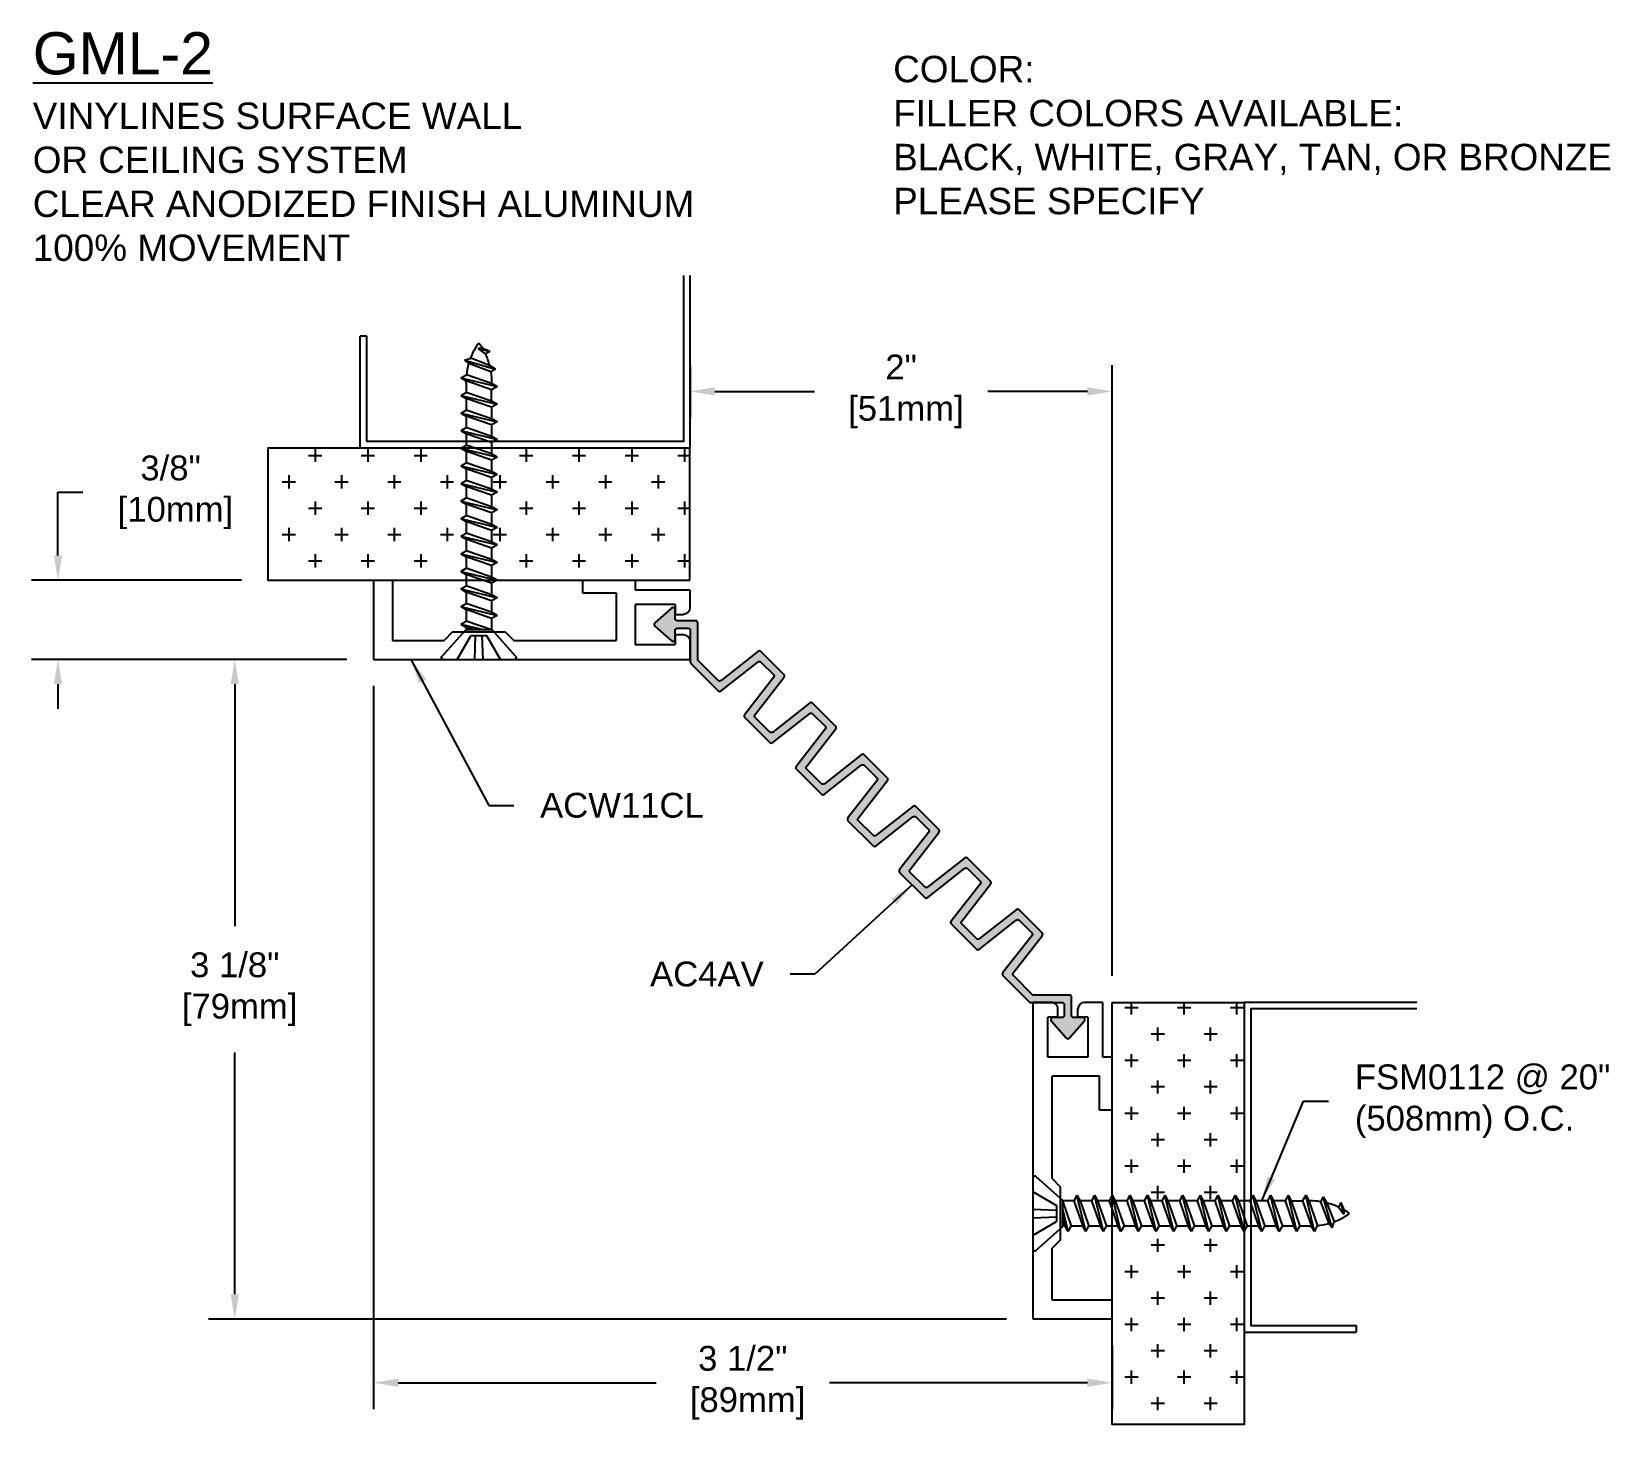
# Model space of a CAD drawing. Header units: inches. Extents: x 2.67 to 10.15, y 0.71 to 7.38.
import ezdxf

# ---------------------------------------------------------------- set-up
doc = ezdxf.new("R2010")
doc.units = ezdxf.units.IN
doc.header["$MEASUREMENT"] = 0
for name, color, linetype in [('Anchors', 4, 'Continuous'), ('Conditions', 1, 'Continuous'), ('Dimensions', 3, 'Continuous'), ('Fillers', 2, 'Continuous'), ('Metals', 7, 'Continuous'), ('Text', 2, 'Continuous')]:
    doc.layers.add(name, color=color, linetype=linetype)
doc.styles.add('ARIAL', font='arial.ttf')
doc.dimstyles.new('ARIAL', dxfattribs={"dimtxt": 0.1175, "dimasz": 0.1175, "dimexe": 0.125, "dimexo": 0.125, "dimgap": 0.125, "dimtad": 0, "dimtih": 1, "dimtoh": 1, "dimdec": 4, "dimzin": 0, "dimdsep": 46, "dimlunit": 4, "dimtxsty": 'ARIAL', "dimcen": 0.09, "dimadec": 0, "dimazin": 0, "dimtfac": 1, "dimtdec": 4, "dimtofl": 0, "dimtmove": 0, "dimatfit": 3, "dimfxl": 0, "dimfrac": 2, "dimtolj": 1, "dimtzin": 0, "dimarcsym": 0})

# ---------------------------------------------------------------- blocks, each defined once
blk = doc.blocks.new('*D0')
at = {"layer": 'Defpoints', "color": 0}
for p in [(5.7897, 5.9258), (7.7897, 5.6777), (7.7897, 2.7835)]:
    blk.add_point(p, dxfattribs=at)
at = {"layer": 'Dimensions', "color": 0, "lineweight": -2}
for p, q in [((5.7897, 5.8008), (5.7897, 5.5527)), ((7.7897, 2.9085), (7.7897, 5.8027)), ((5.9072, 5.6777), (6.3791, 5.6777)), ((7.6722, 5.6777), (7.2002, 5.6777))]:
    blk.add_line(p, q, dxfattribs=at)
at = {"layer": 'Dimensions', "color": 0}
for points in [[(5.9072, 5.6972), (5.9072, 5.6581), (5.7897, 5.6777)], [(7.6722, 5.6972), (7.6722, 5.6581), (7.7897, 5.6777)]]:
    blk.add_solid(points, dxfattribs=at)
at = {"layer": 'Dimensions', "color": 0, "insert": (6.7897, 5.6777), "char_height": 0.1175, "attachment_point": 5, "style": 'ARIAL'}
blk.add_mtext('\\A1;2"\\P [51mm]', dxfattribs=at)
blk = doc.blocks.new('*D1')
at = {"layer": 'Defpoints', "color": 0}
for p in [(3.7897, 4.7835), (2.7956, 4.4085), (4.2897, 4.4085)]:
    blk.add_point(p, dxfattribs=at)
at = {"layer": 'Dimensions', "color": 0, "lineweight": -2}
for p, q in [((2.7956, 4.901), (2.7956, 5.1997)), ((2.7956, 5.1997), (2.9131, 5.1997)), ((3.6647, 4.7835), (2.6706, 4.7835)), ((4.1647, 4.4085), (2.6706, 4.4085)), ((2.7956, 4.291), (2.7956, 4.1735))]:
    blk.add_line(p, q, dxfattribs=at)
at = {"layer": 'Dimensions', "color": 0}
for points in [[(2.776, 4.901), (2.8151, 4.901), (2.7956, 4.7835)], [(2.776, 4.291), (2.8151, 4.291), (2.7956, 4.4085)]]:
    blk.add_solid(points, dxfattribs=at)
at = {"layer": 'Dimensions', "color": 0, "insert": (3.3292, 5.1997), "char_height": 0.1175, "attachment_point": 5, "style": 'ARIAL'}
blk.add_mtext('\\A1;3/8"\\P [10mm]', dxfattribs=at)
blk = doc.blocks.new('MTLSTD')
at = {"layer": 'Conditions'}
for points in [[(5.1822, 3.5231), (5.1822, 4.3412), (3.6197, 4.3412), (3.6197, 3.8099)], [(5.1509, 3.5231), (5.1509, 4.3099), (3.6509, 4.3099), (3.6509, 3.8099)], [(3.6509, 3.8099), (3.6197, 3.8099)]]:
    blk.add_lwpolyline(points, dxfattribs=at)
blk = doc.blocks.new('acw11')
for p, q in [((-1.5, 0), (0, 0)), ((-1.5, -0.375), (-1.5, 0)), ((0, -0.0865), (0, 0)), ((-0.26, -0.26), (-0.26, -0.07)), ((-0.26, -0.07), (-0.07, -0.07)), ((-0.07, -0.1175), (-0.07, -0.07)), ((-1.41, -0.09), (-1.165, -0.09)), ((-1.41, -0.375), (-1.41, -0.09)), ((-1.125, -0.13), (-1.165, -0.09)), ((-1.125, -0.13), (-0.875, -0.13)), ((-0.875, -0.13), (-0.835, -0.09)), ((-0.835, -0.09), (-0.35, -0.09)), ((-0.35, -0.315), (-0.35, -0.09)), ((-0.07, -0.1175), (-0.031, -0.1175)), ((-0.07, -0.26), (-0.07, -0.2125)), ((-0.07, -0.2125), (-0.031, -0.2125)), ((-0.07, -0.26), (-0.26, -0.26)), ((0, -0.33), (0, -0.2435)), ((-0.51, -0.315), (-0.35, -0.315)), ((-0.51, -0.375), (-0.51, -0.315)), ((-0.26, -0.33), (0, -0.33)), ((-0.26, -0.375), (-0.26, -0.33)), ((-1.5, -0.375), (-1.41, -0.375)), ((-0.51, -0.375), (-0.26, -0.375))]:
    blk.add_line(p, q)
for centre, start, end in [((-0.031, -0.0865), 270, 0), ((-0.031, -0.2435), 0, 90)]:
    blk.add_arc(centre, 0.031, start, end)
blk = doc.blocks.new('*D4')
at = {"layer": 'Defpoints', "color": 0}
for p in [(4.2897, 4.4085), (7.7897, 1.2835), (7.7897, 0.9818)]:
    blk.add_point(p, dxfattribs=at)
at = {"layer": 'Dimensions', "color": 0, "lineweight": -2}
for p, q in [((4.2897, 4.2835), (4.2897, 0.8568)), ((7.7897, 1.1585), (7.7897, 0.8568)), ((4.4072, 0.9818), (5.6291, 0.9818)), ((7.6722, 0.9818), (6.4502, 0.9818))]:
    blk.add_line(p, q, dxfattribs=at)
at = {"layer": 'Dimensions', "color": 0}
for points in [[(4.4072, 1.0014), (4.4072, 0.9622), (4.2897, 0.9818)], [(7.6722, 1.0014), (7.6722, 0.9622), (7.7897, 0.9818)]]:
    blk.add_solid(points, dxfattribs=at)
at = {"layer": 'Dimensions', "color": 0, "insert": (6.0397, 0.9818), "char_height": 0.1175, "attachment_point": 5, "style": 'ARIAL'}
blk.add_mtext('\\A1;3 1/2"\\P [89mm]', dxfattribs=at)
blk = doc.blocks.new('FSM0112')
for p, q in [((-0.1694, 0), (0.1694, 0)), ((-0.1026, 0), (-0.0382, -0.1106)), ((-0.0199, 0), (-0.0159, -0.1106)), ((0.0199, 0), (0.0159, -0.1106)), ((0.1026, 0), (0.0382, -0.1106)), ((-0.1752, -0.0137), (-0.0626, -0.1394)), ((0.1752, -0.0137), (0.0626, -0.1394)), ((-0.086, -0.1667), (0.0266, -0.1394)), ((0.0626, -0.1394), (-0.0626, -0.1394)), ((-0.06, -0.1523), (-0.06, -0.1394)), ((-0.0229, -0.1394), (-0.06, -0.1523)), ((0.06, -0.1394), (-0.06, -0.1811)), ((0.0382, -0.1106), (-0.0382, -0.1106)), ((0.06, -0.1939), (0.06, -0.1394)), ((-0.086, -0.1667), (-0.06, -0.1523)), ((-0.086, -0.1667), (-0.06, -0.1811)), ((-0.086, -0.25), (0.086, -0.2083)), ((-0.06, -0.2356), (-0.06, -0.1811)), ((0.06, -0.1939), (-0.06, -0.2356)), ((0.06, -0.2227), (-0.06, -0.2644)), ((0.086, -0.2083), (0.06, -0.1939)), ((0.086, -0.2083), (0.06, -0.2227)), ((0.06, -0.2773), (0.06, -0.2227)), ((-0.086, -0.25), (-0.06, -0.2356)), ((-0.086, -0.25), (-0.06, -0.2644)), ((-0.086, -0.3333), (0.086, -0.2917)), ((-0.06, -0.3189), (-0.06, -0.2644)), ((0.06, -0.2773), (-0.06, -0.3189)), ((0.086, -0.2917), (0.06, -0.2773)), ((0.086, -0.2917), (0.06, -0.3061)), ((-0.086, -0.3333), (-0.06, -0.3189)), ((-0.086, -0.3333), (-0.06, -0.3477)), ((0.06, -0.3061), (-0.06, -0.3477)), ((-0.06, -0.4023), (-0.06, -0.3477)), ((0.06, -0.3606), (-0.06, -0.4023)), ((0.06, -0.3606), (0.06, -0.3061)), ((0.086, -0.375), (0.06, -0.3606)), ((-0.086, -0.4167), (0.086, -0.375)), ((-0.086, -0.4167), (-0.06, -0.4023)), ((-0.086, -0.4167), (-0.06, -0.4311)), ((0.06, -0.3894), (-0.06, -0.4311)), ((-0.06, -0.4856), (-0.06, -0.4311)), ((0.06, -0.4439), (-0.06, -0.4856)), ((0.086, -0.375), (0.06, -0.3894)), ((0.06, -0.4439), (0.06, -0.3894)), ((0.086, -0.4583), (0.06, -0.4439)), ((-0.086, -0.5), (0.086, -0.4583)), ((-0.086, -0.5), (-0.06, -0.4856)), ((-0.086, -0.5), (-0.06, -0.5144)), ((0.06, -0.4727), (-0.06, -0.5144)), ((-0.06, -0.5689), (-0.06, -0.5144)), ((0.086, -0.4583), (0.06, -0.4727)), ((0.06, -0.5273), (0.06, -0.4727)), ((-0.086, -0.5833), (0.086, -0.5417)), ((-0.086, -0.5833), (-0.06, -0.5689)), ((-0.086, -0.5833), (-0.06, -0.5977)), ((0.06, -0.5273), (-0.06, -0.5689)), ((0.06, -0.5561), (-0.06, -0.5977)), ((-0.06, -0.6523), (-0.06, -0.5977)), ((0.086, -0.5417), (0.06, -0.5273)), ((0.086, -0.5417), (0.06, -0.5561)), ((0.06, -0.6106), (0.06, -0.5561)), ((-0.086, -0.6667), (0.086, -0.625)), ((-0.086, -0.6667), (-0.06, -0.6523)), ((-0.086, -0.6667), (-0.06, -0.6811)), ((0.06, -0.6106), (-0.06, -0.6523)), ((0.06, -0.6394), (-0.06, -0.6811)), ((0.086, -0.625), (0.06, -0.6106)), ((0.086, -0.625), (0.06, -0.6394)), ((0.06, -0.6939), (0.06, -0.6394)), ((-0.086, -0.75), (0.086, -0.7083)), ((-0.086, -0.75), (-0.06, -0.7356)), ((-0.06, -0.7356), (-0.06, -0.6811)), ((0.06, -0.6939), (-0.06, -0.7356)), ((0.06, -0.7227), (-0.06, -0.7644)), ((0.086, -0.7083), (0.06, -0.6939)), ((0.086, -0.7083), (0.06, -0.7227)), ((0.06, -0.7773), (0.06, -0.7227)), ((-0.086, -0.75), (-0.06, -0.7644)), ((-0.086, -0.8333), (0.086, -0.7917)), ((-0.086, -0.8333), (-0.06, -0.8189)), ((-0.06, -0.8189), (-0.06, -0.7644)), ((0.06, -0.7773), (-0.06, -0.8189)), ((0.06, -0.8061), (-0.06, -0.8477)), ((0.086, -0.7917), (0.06, -0.7773)), ((0.086, -0.7917), (0.06, -0.8061)), ((0.06, -0.8606), (0.06, -0.8061)), ((-0.086, -0.8333), (-0.06, -0.8477)), ((-0.086, -0.9167), (0.086, -0.875)), ((-0.06, -0.9023), (-0.06, -0.8477)), ((0.06, -0.8606), (-0.06, -0.9023)), ((0.06, -0.8894), (-0.06, -0.9311)), ((0.086, -0.875), (0.06, -0.8606)), ((0.086, -0.875), (0.06, -0.8894)), ((0.06, -0.9439), (0.06, -0.8894)), ((-0.086, -0.9167), (-0.06, -0.9023)), ((-0.086, -0.9167), (-0.06, -0.9311)), ((-0.086, -1), (0.086, -0.9583)), ((-0.06, -0.9856), (-0.06, -0.9311)), ((0.06, -0.9439), (-0.06, -0.9856)), ((0.086, -0.9583), (0.06, -0.9439)), ((0.086, -0.9583), (0.06, -0.9727)), ((-0.086, -1), (-0.06, -0.9856)), ((-0.086, -1), (-0.06, -1.0144)), ((-0.086, -1.0833), (0.086, -1.0417)), ((0.06, -0.9727), (-0.06, -1.0144)), ((-0.06, -1.0689), (-0.06, -1.0144)), ((0.06, -1.0273), (-0.06, -1.0689)), ((0.06, -1.0273), (0.06, -0.9727)), ((0.086, -1.0417), (0.06, -1.0273)), ((0.086, -1.0417), (0.06, -1.0561)), ((-0.086, -1.0833), (-0.06, -1.0689)), ((-0.086, -1.0833), (-0.06, -1.0977)), ((0.06, -1.0561), (-0.06, -1.0977)), ((-0.06, -1.1523), (-0.06, -1.0977)), ((0.06, -1.1106), (-0.06, -1.1523)), ((0.06, -1.1106), (0.06, -1.0561)), ((0.086, -1.125), (0.06, -1.1106)), ((-0.086, -1.1667), (0.086, -1.125)), ((-0.086, -1.1667), (-0.06, -1.1523)), ((-0.086, -1.1667), (-0.06, -1.1811)), ((0.06, -1.1394), (-0.06, -1.1811)), ((-0.06, -1.2356), (-0.06, -1.1811)), ((0.06, -1.1939), (-0.06, -1.2356)), ((0.086, -1.125), (0.06, -1.1394)), ((0.06, -1.1939), (0.06, -1.1394)), ((0.086, -1.2083), (0.06, -1.1939)), ((-0.086, -1.25), (0.086, -1.2083)), ((-0.086, -1.25), (-0.06, -1.2356)), ((-0.086, -1.25), (-0.06, -1.2644)), ((0.06, -1.2227), (-0.06, -1.2644)), ((-0.06, -1.3104), (-0.06, -1.2644)), ((0.086, -1.2083), (0.06, -1.2227)), ((0.06, -1.2227), (0.06, -1.2773)), ((-0.086, -1.3333), (0.086, -1.2917)), ((-0.086, -1.3333), (-0.06, -1.3189)), ((-0.086, -1.3333), (-0.058, -1.347)), ((0.06, -1.2773), (-0.06, -1.3189)), ((0.06, -1.3061), (-0.058, -1.347)), ((0.086, -1.2917), (0.06, -1.2773)), ((0.086, -1.2917), (0.06, -1.3061)), ((0.06, -1.3061), (0.06, -1.3104)), ((-0.0685, -1.4167), (0.0787, -1.375)), ((-0.0685, -1.4167), (-0.047, -1.402)), ((-0.0685, -1.4167), (-0.0389, -1.4264)), ((0.0559, -1.362), (-0.047, -1.402)), ((0.0496, -1.3924), (-0.0389, -1.4264)), ((0.0787, -1.375), (0.0496, -1.3924)), ((0.0787, -1.375), (0.0559, -1.362)), ((0.0305, -1.4468), (-0.0039, -1.472)), ((-0.0039, -1.472), (0.0513, -1.4583)), ((0.0174, -1.4725), (-0.0039, -1.472)), ((0.0513, -1.4583), (0.0174, -1.4725)), ((0.0513, -1.4583), (0.0305, -1.4468))]:
    blk.add_line(p, q)
for centre, radius, start, end in [((-0.1694, -0.008), 0.00805, 90, 224.32064), ((0.1694, -0.008), 0.00805, 315.67936, 90), ((0.2696, -1.3104), 0.3296, 180, 181.48094), ((-0.2696, -1.3104), 0.3296, 350.9871, 0), ((0.2696, -1.3104), 0.3296, 186.38087, 196.13333), ((-0.2696, -1.3104), 0.3296, 335.5566, 345.58715), ((0.2696, -1.3104), 0.3296, 200.61291, 215.11798), ((-0.2696, -1.3104), 0.3296, 324.88202, 330.53258)]:
    blk.add_arc(centre, radius, start, end)
blk = doc.blocks.new('*D6')
at = {"layer": 'Defpoints', "color": 0}
for p in [(4.2897, 4.4085), (3.6331, 1.2835), (7.4147, 1.2835)]:
    blk.add_point(p, dxfattribs=at)
at = {"layer": 'Dimensions', "color": 0, "lineweight": -2}
for p, q in [((4.1647, 4.4085), (3.5081, 4.4085)), ((3.6331, 4.291), (3.6331, 3.1452)), ((3.6331, 1.401), (3.6331, 2.5468)), ((7.2897, 1.2835), (3.5081, 1.2835))]:
    blk.add_line(p, q, dxfattribs=at)
at = {"layer": 'Dimensions', "color": 0}
for points in [[(3.6135, 4.291), (3.6527, 4.291), (3.6331, 4.4085)], [(3.6135, 1.401), (3.6527, 1.401), (3.6331, 1.2835)]]:
    blk.add_solid(points, dxfattribs=at)
at = {"layer": 'Dimensions', "color": 0, "insert": (3.6331, 2.846), "char_height": 0.1175, "attachment_point": 5, "style": 'ARIAL'}
blk.add_mtext('\\A1;3 1/8"\\P [79mm]', dxfattribs=at)
blk = doc.blocks.new('AC4AV-Corner')
blk.add_hatch(color=256).paths.add_polyline_path([(0.1719, -0.1784, 0.198912), (0.1748, -0.1854), (0.3035, -0.3142, 0.344359), (0.3158, -0.3157), (0.4923, -0.1777, -0.414214), (0.5065, -0.1777), (0.5659, -0.2371, -0.414214), (0.5659, -0.2512), (0.4279, -0.4278, 0.344359), (0.4294, -0.44), (0.5482, -0.5588, 0.344359), (0.5604, -0.5603), (0.737, -0.4224, -0.414214), (0.7511, -0.4224), (0.8105, -0.4817, -0.414214), (0.8105, -0.4959), (0.6726, -0.6725, 0.344359), (0.6741, -0.6847), (0.7929, -0.8035, 0.344359), (0.8051, -0.805), (0.9817, -0.667, -0.414214), (0.9958, -0.667), (1.0552, -0.7264, -0.414214), (1.0552, -0.7405), (0.9172, -0.9171, 0.344359), (0.9187, -0.9293), (1.0375, -1.0481, 0.344359), (1.0497, -1.0496), (1.2263, -0.9117, -0.414214), (1.2405, -0.9117), (1.2998, -0.9711, -0.414214), (1.2998, -0.9852), (1.1619, -1.1618, 0.344359), (1.1634, -1.174), (1.2822, -1.2928, 0.344359), (1.2944, -1.2943), (1.471, -1.1563, -0.414214), (1.4851, -1.1563), (1.5445, -1.2157, -0.414214), (1.5445, -1.2299), (1.4065, -1.4064, 0.344359), (1.408, -1.4187), (1.5268, -1.5375, 0.344359), (1.5391, -1.539), (1.7156, -1.401, -0.414214), (1.7298, -1.401), (1.7892, -1.4604, -0.414214), (1.7892, -1.4745), (1.6512, -1.6511, 0.344359), (1.6527, -1.6633), (1.7795, -1.7901), (1.933, -1.7901, -0.414214), (1.943, -1.8001), (1.943, -1.8521, -0.414214), (1.933, -1.8621), (1.8902, -1.8621, 0.645559), (1.8827, -1.8787), (1.953, -1.9586, 0.451743), (1.968, -1.9586), (2.0384, -1.8787, 0.645559), (2.0309, -1.8621), (1.988, -1.8621, -0.414214), (1.978, -1.8521), (1.978, -1.7651, 0.414214), (1.968, -1.7551), (1.794, -1.7551), (1.7022, -1.6633, -0.414214), (1.7022, -1.6492), (1.8402, -1.4726, 0.344359), (1.8387, -1.4604), (1.7298, -1.3515, 0.344359), (1.7175, -1.35), (1.541, -1.488, -0.414214), (1.5268, -1.488), (1.4575, -1.4187, -0.414214), (1.4575, -1.4045), (1.5955, -1.2279, 0.344359), (1.594, -1.2157), (1.4851, -1.1068, 0.344359), (1.4729, -1.1053), (1.2963, -1.2433, -0.414214), (1.2822, -1.2433), (1.2129, -1.174, -0.414214), (1.2129, -1.1599), (1.3508, -0.9833, 0.344359), (1.3493, -0.9711), (1.2405, -0.8622, 0.344359), (1.2282, -0.8607), (1.0517, -0.9986, -0.414214), (1.0375, -0.9986), (0.9682, -0.9293, -0.414214), (0.9682, -0.9152), (1.1062, -0.7386, 0.344359), (1.1047, -0.7264), (0.9958, -0.6175, 0.344359), (0.9836, -0.616), (0.807, -0.754, -0.414214), (0.7929, -0.754), (0.7236, -0.6847, -0.414214), (0.7236, -0.6705), (0.8615, -0.494, 0.344359), (0.86, -0.4817), (0.7511, -0.3729, 0.344359), (0.7389, -0.3714), (0.5623, -0.5093, -0.414214), (0.5482, -0.5093), (0.4789, -0.44, -0.414214), (0.4789, -0.4259), (0.6169, -0.2493, 0.344359), (0.6154, -0.2371), (0.5065, -0.1282, 0.344359), (0.4943, -0.1267), (0.3177, -0.2647, -0.414214), (0.3035, -0.2647), (0.2098, -0.1709, -0.198912), (0.2069, -0.1639), (0.2069, 0.0075, 0.414214), (0.1969, 0.0175), (0.1099, 0.0175, -0.414214), (0.0999, 0.0275), (0.0999, 0.0704, 0.645559), (0.0833, 0.0779), (0.0034, 0.0075, 0.451743), (0.0034, -0.0075), (0.0833, -0.0779, 0.645559), (0.0999, -0.0704), (0.0999, -0.0275, -0.414214), (0.1099, -0.0175), (0.1619, -0.0175, -0.414214), (0.1719, -0.0275)])
blk.add_lwpolyline([(1.2998, -0.9711, -0.414214), (1.2998, -0.9852), (1.1634, -1.1599, 0.414214), (1.1634, -1.174), (1.2822, -1.2928, 0.414214), (1.2963, -1.2928), (1.471, -1.1563, -0.414214), (1.4851, -1.1563), (1.5445, -1.2157, -0.414214), (1.5445, -1.2299), (1.408, -1.4045, 0.414214), (1.408, -1.4187), (1.5268, -1.5375, 0.414214), (1.541, -1.5375), (1.7156, -1.401, -0.414214), (1.7298, -1.401), (1.7892, -1.4604, -0.414214), (1.7892, -1.4745), (1.6527, -1.6492, 0.414214), (1.6527, -1.6633), (1.7795, -1.7901), (1.933, -1.7901, -0.414214), (1.943, -1.8001), (1.943, -1.8521, -0.414214), (1.933, -1.8621), (1.8902, -1.8621, 0.645559), (1.8827, -1.8787), (1.953, -1.9586, 0.451743), (1.968, -1.9586), (2.0384, -1.8787, 0.645559), (2.0309, -1.8621), (1.988, -1.8621, -0.414214), (1.978, -1.8521), (1.978, -1.7651, 0.414214), (1.968, -1.7551), (1.794, -1.7551), (1.7022, -1.6633, -0.414214), (1.7022, -1.6492), (1.8387, -1.4745, 0.414214), (1.8387, -1.4604), (1.7298, -1.3515, 0.414214), (1.7156, -1.3515), (1.541, -1.488, -0.414214), (1.5268, -1.488), (1.4575, -1.4187, -0.414214), (1.4575, -1.4045), (1.594, -1.2299, 0.414214), (1.594, -1.2157), (1.4851, -1.1068, 0.414214), (1.471, -1.1068), (1.2963, -1.2433, -0.414214), (1.2822, -1.2433), (1.2129, -1.174, -0.414214), (1.2129, -1.1599), (1.3493, -0.9852, 0.414214), (1.3493, -0.9711), (1.2405, -0.8622, 0.414214), (1.2263, -0.8622), (1.0517, -0.9986, -0.414214), (1.0375, -0.9986), (0.9682, -0.9293, -0.414214), (0.9682, -0.9152), (1.1047, -0.7405, 0.414214), (1.1047, -0.7264), (0.9958, -0.6175, 0.414214), (0.9817, -0.6175), (0.807, -0.754, -0.414214), (0.7929, -0.754), (0.7236, -0.6847, -0.414214), (0.7236, -0.6705), (0.86, -0.4959, 0.414214), (0.86, -0.4817), (0.7511, -0.3729, 0.414214), (0.737, -0.3729), (0.5623, -0.5093, -0.414214), (0.5482, -0.5093), (0.4789, -0.44, -0.414214), (0.4789, -0.4259), (0.6154, -0.2512, 0.414214), (0.6154, -0.2371), (0.5065, -0.1282, 0.414214), (0.4923, -0.1282), (0.3177, -0.2647, -0.414214), (0.3035, -0.2647), (0.2098, -0.1709, -0.198912), (0.2069, -0.1639), (0.2069, 0.0075, 0.414214), (0.1969, 0.0175), (0.1099, 0.0175, -0.414214), (0.0999, 0.0275), (0.0999, 0.0704, 0.645559), (0.0833, 0.0779), (0.0034, 0.0075, 0.451743), (0.0034, -0.0075), (0.0833, -0.0779, 0.645559), (0.0999, -0.0704), (0.0999, -0.0275, -0.414214), (0.1099, -0.0175), (0.1619, -0.0175, -0.414214), (0.1719, -0.0275), (0.1719, -0.1784, 0.198912), (0.1748, -0.1854), (0.3035, -0.3142, 0.414214), (0.3177, -0.3142), (0.4923, -0.1777, -0.414214), (0.5065, -0.1777), (0.5659, -0.2371, -0.414214), (0.5659, -0.2512), (0.4294, -0.4259, 0.414214), (0.4294, -0.44), (0.5482, -0.5588, 0.414214), (0.5623, -0.5588), (0.737, -0.4224, -0.414214), (0.7511, -0.4224), (0.8105, -0.4817, -0.414214), (0.8105, -0.4959), (0.6741, -0.6705, 0.414214), (0.6741, -0.6847), (0.7929, -0.8035, 0.414214), (0.807, -0.8035), (0.9817, -0.667, -0.414214), (0.9958, -0.667), (1.0552, -0.7264, -0.414214), (1.0552, -0.7405), (0.9187, -0.9152, 0.414214), (0.9187, -0.9293), (1.0375, -1.0481, 0.414214), (1.0517, -1.0481), (1.2263, -0.9117, -0.414214), (1.2405, -0.9117)], format="xyb", close=True)

msp = doc.modelspace()

# ---------------------------------------------------------------- hatches: boundary and pattern name
at = {"layer": 'Conditions'}
h = msp.add_hatch(dxfattribs=at)
h.set_pattern_fill('CROSS', color=256, scale=0.5, style=0)
h.set_pattern_definition([(0, (0.60747, 9.74966), (0.125, -0.125), [0.0625, -0.1875]), (270, (0.63872, 9.78091), (-0.125, -0.125), [0.0625, -0.1875])])
h.paths.add_polyline_path([(5.78966, 4.78349), (4.87566, 4.78349), (4.84966, 4.79788), (4.84966, 4.85243), (4.87566, 4.86682), (4.84966, 4.88121), (4.84966, 4.93576), (4.87566, 4.95015), (4.84966, 4.96454), (4.84966, 5.01909), (4.87566, 5.03349), (4.84966, 5.04788), (4.84966, 5.10243), (4.87566, 5.11682), (4.84966, 5.13121), (4.84966, 5.18576), (4.87566, 5.20015), (4.84966, 5.21454), (4.84966, 5.26909), (4.87566, 5.28349), (4.84966, 5.29788), (4.84966, 5.35243), (4.87566, 5.36682), (4.84966, 5.38121), (4.84966, 5.40849), (5.78966, 5.40849)])
h.paths.add_polyline_path([(4.72966, 5.00621), (4.70366, 4.99182), (4.72966, 4.97743), (4.72966, 4.92288), (4.70366, 4.90849), (4.72966, 4.89409), (4.72966, 4.83954), (4.70366, 4.82515), (4.72966, 4.81076), (4.72966, 4.78349), (3.78966, 4.78349), (3.78966, 5.40849), (4.70366, 5.40849), (4.72966, 5.39409), (4.72966, 5.33954), (4.70366, 5.32515), (4.72966, 5.31076), (4.72966, 5.25621), (4.70366, 5.24182), (4.72966, 5.22743), (4.72966, 5.17288), (4.70366, 5.15849), (4.72966, 5.14409), (4.72966, 5.08954), (4.70366, 5.07515), (4.72966, 5.06076)])
h = msp.add_hatch(dxfattribs=at)
h.set_pattern_fill('CROSS', color=256, scale=0.5, angle=-90, style=0)
h.set_pattern_definition([(90, (12.75584, -2.3987), (-0.125, 0.125), [0.0625, -0.1875]), (180, (12.78709, -2.36745), (-0.125, -0.125), [0.0625, -0.1875])])
h.paths.add_polyline_path([(7.78966, 2.78349), (7.78966, 1.86949), (7.80405, 1.84349), (7.8586, 1.84349), (7.87299, 1.86949), (7.88739, 1.84349), (7.94194, 1.84349), (7.95633, 1.86949), (7.97072, 1.84349), (8.02527, 1.84349), (8.03966, 1.86949), (8.05405, 1.84349), (8.1086, 1.84349), (8.12299, 1.86949), (8.13739, 1.84349), (8.19194, 1.84349), (8.20633, 1.86949), (8.22072, 1.84349), (8.27527, 1.84349), (8.28966, 1.86949), (8.30405, 1.84349), (8.3586, 1.84349), (8.37299, 1.86949), (8.38739, 1.84349), (8.41466, 1.84349), (8.41466, 2.78349)])
h.paths.add_polyline_path([(8.01239, 1.72349), (7.99799, 1.69749), (7.9836, 1.72349), (7.92905, 1.72349), (7.91466, 1.69749), (7.90027, 1.72349), (7.84572, 1.72349), (7.83133, 1.69749), (7.81694, 1.72349), (7.78966, 1.72349), (7.78966, 0.78349), (8.41466, 0.78349), (8.41466, 1.69749), (8.40027, 1.72349), (8.34572, 1.72349), (8.33133, 1.69749), (8.31694, 1.72349), (8.26239, 1.72349), (8.24799, 1.69749), (8.2336, 1.72349), (8.17905, 1.72349), (8.16466, 1.69749), (8.15027, 1.72349), (8.09572, 1.72349), (8.08133, 1.69749), (8.06694, 1.72349)])

# ---------------------------------------------------------------- linework, layer by layer
for points in [[(5.78966, 4.78349), (5.78966, 5.40849), (3.78966, 5.40849), (3.78966, 4.78349), (5.78966, 4.78349)], [(7.78966, 2.78349), (8.41466, 2.78349), (8.41466, 0.78349), (7.78966, 0.78349), (7.78966, 2.78349)]]:
    msp.add_lwpolyline(points, dxfattribs=at)

# ---------------------------------------------------------------- block references
at = {"layer": 'Anchors', "xscale": -1, "rotation": 180}
msp.add_blockref('FSM0112', (4.78966, 4.40849), dxfattribs=at)
at = {"layer": 'Anchors', "rotation": 89.99999999999999}
msp.add_blockref('FSM0112', (7.41466, 1.78349), dxfattribs=at)
at = {"layer": 'Conditions', "xscale": -1, "rotation": 180}
msp.add_blockref('MTLSTD', (0.60747, 9.74966), dxfattribs=at)
at = {"layer": 'Conditions', "rotation": 89.99999999999999}
msp.add_blockref('MTLSTD', (12.75584, -2.3987), dxfattribs=at)
at = {"layer": 'Fillers'}
msp.add_blockref('AC4AV-Corner', (5.61934, 4.57349), dxfattribs=at)
at = {"layer": 'Metals', "xscale": -1, "rotation": 180}
msp.add_blockref('acw11', (5.78966, 4.40849), dxfattribs=at)
at = {"layer": 'Metals', "rotation": 89.99999999999999}
msp.add_blockref('acw11', (7.41466, 2.78349), dxfattribs=at)

# ---------------------------------------------------------------- texts
at = {"layer": 'Text', "attachment_point": 1, "style": 'ARIAL'}
for s, insert, char_height, width in [('{\\LGML-2\\P\\H0.625x;\\lVINYLINES SURFACE WALL\\POR CEILING SYSTEM\\PCLEAR ANODIZED FINISH ALUMINUM\\P100% MOVEMENT}', (2.67613, 7.37923), 0.2, 4.6875), ('COLOR:{\\L                         \\~\\P}FILLER COLORS AVAILABLE:\\PBLACK, WHITE, GRAY, TAN, OR BRONZE\\PPLEASE SPECIFY', (6.75229, 7.26721), 0.125, 3.4156714)]:
    msp.add_mtext(s, dxfattribs=dict(at, insert=insert, char_height=char_height, width=width))
at = {"layer": 'Text', "char_height": 0.1175, "style": 'ARIAL'}
for s, insert, attachment_point in [('ACW11CL', (5.0796, 3.71652), 4), ('AC4AV', (6.13885, 2.91728), 6), ('FSM0112 @ 20"\\P(508mm) O.C.', (8.93928, 2.31509), 4)]:
    msp.add_mtext(s, dxfattribs=dict(at, insert=insert, attachment_point=attachment_point))

# ---------------------------------------------------------------- dimensions: what is measured, and where the dimension line sits
at = {"layer": 'Dimensions'}
for base, p1, p2, picture, middle in [((7.78966, 5.67765), (5.78966, 5.92576), (7.78966, 2.78349), '*D0', (6.78966, 5.67765)), ((7.78966, 0.9818), (4.28966, 4.40849), (7.78966, 1.28349), '*D4', (6.03966, 0.9818))]:
    dim = msp.add_linear_dim(base=base, p1=p1, p2=p2, dimstyle='ARIAL', override={"dimpost": '\\X'}, dxfattribs=at)
    dim.commit()
    dim.dimension.update_dxf_attribs({"geometry": picture, "text_midpoint": middle, "dimtype": 160})
for base, p1, p2, angle, picture, middle in [((2.79556, 4.40849), (3.78966, 4.78349), (4.28966, 4.40849), 270, '*D1', (3.32917, 5.19972)), ((3.63308, 1.28349), (4.28966, 4.40849), (7.41466, 1.28349), 90, '*D6', (3.63308, 2.84599))]:
    dim = msp.add_linear_dim(base=base, p1=p1, p2=p2, angle=angle, dimstyle='ARIAL', override={"dimpost": '\\X'}, dxfattribs=at)
    dim.commit()
    dim.dimension.update_dxf_attribs({"geometry": picture, "text_midpoint": middle, "dimtype": 160})

# ---------------------------------------------------------------- leaders
at = {"layer": 'Text', "annotation_type": 0, "has_hookline": 1}
for points, hookline_direction, text_width in [([(4.46784, 4.40849), (4.8371, 3.71652), (4.9546, 3.71652)], 0, 0.76952), ([(6.84212, 3.34008), (6.38135, 2.91728), (6.26385, 2.91728)], 1, 0.53701), ([(8.49799, 1.84349), (8.69678, 2.31509), (8.81428, 2.31509)], 0, 1.18919)]:
    msp.add_leader(points, dimstyle='ARIAL', override={"dimgap": 0.125, "dimtad": 0}, dxfattribs=dict(at, hookline_direction=hookline_direction, text_width=text_width))

doc.saveas('drawing.dxf')
